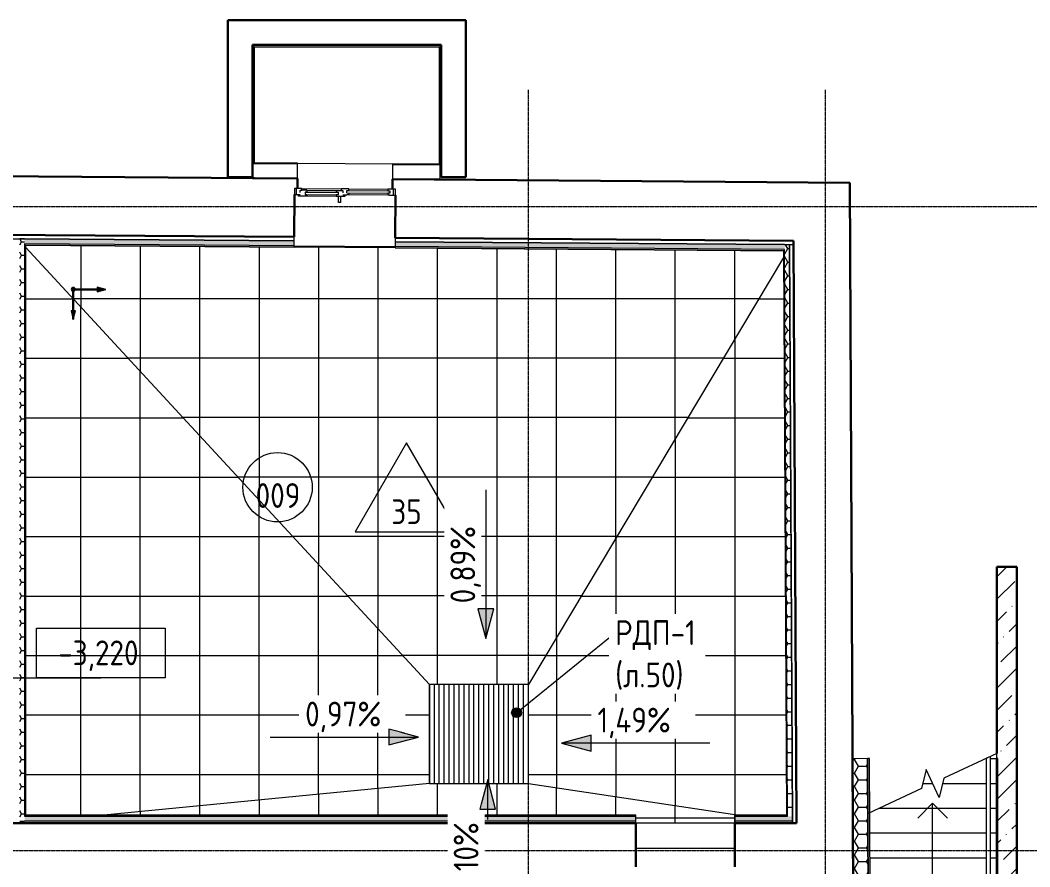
# Model space of a CAD drawing. Header units: millimetres. Extents: x -11773 to 96226, y -4908 to 46494.
# Drawn here: x -5133 to 5063, y 36380 to 44923 of the extents above; entities that cross this region are included whole.
import ezdxf

# ---------------------------------------------------------------- set-up
doc = ezdxf.new("R2010")
doc.units = ezdxf.units.MM
doc.linetypes.add('ADSK_Линия сетки', pattern=[25, 20, -2.5, 0, -2.5])
for name, color, linetype, lineweight in [('_ Окна', 7, 'Continuous', 9), ('Аннотация', 7, 'Continuous', 9), ('Лестницы', 7, 'Continuous', 9), ('Марки', 7, 'Continuous', 20), ('Марки помещений', 7, 'Continuous', 20), ('Ограждение', 7, 'Continuous', 9), ('Окна', 7, 'Continuous', 9), ('Оси', 7, 'Continuous', 9), ('Отметки', 7, 'Continuous', 9), ('Перекрытие', 7, 'Continuous', 18), ('Перекрытие штриховка', 7, 'Continuous', 18), ('Размеры', 7, 'Continuous', 9), ('Стены внутренние', 7, 'Continuous', 18), ('Стены наружные', 7, 'Continuous', 18), ('Стены несущие', 7, 'Continuous', 30), ('Стены отделка', 7, 'Continuous', 30), ('Стены штриховка', 7, 'Continuous', 9), ('Стрелки вверх', 7, 'Continuous', 18), ('Узлы', 7, 'Continuous', 18)]:
    doc.layers.add(name, color=color, linetype=linetype, lineweight=lineweight)
doc.layers.add('Линии', color=7, linetype='Continuous', lineweight=9, true_color=0x00a600)
doc.styles.add('GOST Common_1', font='GOST_Common.ttf', dxfattribs={"width": 0.9, "height": 250})
doc.styles.add('GOST Common_2', font='GOST_Common.ttf', dxfattribs={"width": 0.9, "height": 250})
pattern_1 = [(0, (0, 0), (119.062, 68.741), [79.375, -158.75]), (120, (0, 0), (-119.06295, 68.74108), [79.375, -158.75]), (60, (0, 0), (5e-05, 137.48208), [0, -158.75, 79.375, 0])]

# ---------------------------------------------------------------- blocks, each defined once
blk = doc.blocks.new('окна_rehau_двупольное - 980х1160 _створка и глухое_ ок-31-6126283-План полов подвала')
at = {"layer": '_ Окна', "lineweight": 18}
for p, q in [((-434, 195), (-510, 195)), ((-510, 195), (-510, 135)), ((-510, 135), (-452, 135)), ((-470, 117), (-470, 135)), ((-385, 117), (-470, 117)), ((-452, 153), (-452, 177)), ((-452, 177), (-434, 177)), ((-434, 177), (-434, 195)), ((-385, 177), (-434, 177)), ((-403, 159), (-403, 135)), ((-385, 159), (-403, 159)), ((-403, 135), (-385, 135)), ((-385, 177), (-385, 159)), ((-385, 135), (-385, 117)), ((-87, 177), (-87, 159)), ((-87, 177), (-38, 177)), ((-87, 159), (-69, 159)), ((-87, 135), (-87, 117)), ((-69, 135), (-87, 135)), ((-2, 117), (-87, 117)), ((-69, 159), (-69, 135)), ((38, 195), (-38, 195)), ((-38, 195), (-38, 177)), ((-38, 177), (-20, 177)), ((-20, 177), (-20, 153)), ((-20, 135), (20, 135)), ((-2, 135), (-2, 117)), ((20, 153), (20, 177)), ((20, 177), (38, 177)), ((20, 153), (38, 153)), ((38, 135), (20, 135)), ((38, 177), (38, 195)), ((38, 153), (38, 135)), ((434, 195), (434, 177)), ((510, 195), (434, 195)), ((434, 177), (452, 177)), ((434, 153), (434, 135)), ((452, 153), (434, 153)), ((452, 135), (434, 135)), ((452, 177), (452, 153)), ((452, 135), (510, 135)), ((510, 135), (510, 195))]:
    blk.add_line(p, q, dxfattribs=at)
at = {"layer": '_ Окна'}
for p, q in [((-490, 135), (-490, 195)), ((-403, 159), (-69, 159)), ((-403, 135), (-69, 135)), ((20, 153), (452, 153)), ((38, 177), (434, 177)), ((490, 135), (490, 195))]:
    blk.add_line(p, q, dxfattribs=at)
at = {"layer": 'Окна'}
for p, q in [((-434, 195), (-38, 195)), ((-385, 177), (-87, 177)), ((-87, 117), (-385, 117)), ((-63.5, 57), (-63.5, 117)), ((-43.5, 117), (-43.5, 57)), ((38, 195), (434, 195)), ((434, 135), (38, 135)), ((-43.5, 57), (-63.5, 57))]:
    blk.add_line(p, q, dxfattribs=at)
blk = doc.blocks.new('Тип верхнего поручня - Верхний поручень_Внутренний_-V19-План полов подвала')
at = {"layer": 'Ограждение'}
for p, q in [((4665, 37494), (4625, 37475)), ((4625, 35235), (4625, 37475)), ((4665, 35235), (4665, 37494)), ((4625, 35204), (4625, 35235)), ((4625, 35022), (4625, 35204)), ((4665, 35204), (4665, 35235)), ((4665, 35022), (4665, 35204)), ((4625, 35022), (4665, 35022))]:
    blk.add_line(p, q, dxfattribs=at)
blk = doc.blocks.new('Тип перил - Перила_Внутренний_-V21-План полов подвала')
at = {"layer": 'Ограждение'}
for p, q in [((4665, 37494), (4625, 37475)), ((4625, 35222), (4625, 37475)), ((4665, 35222), (4665, 37494)), ((4625, 35222), (4634, 35222)), ((4655, 35222), (4665, 35222))]:
    blk.add_line(p, q, dxfattribs=at)
blk = doc.blocks.new('ADSK_Марка_Помещение_ОдноЗначение - Номер-159740-План полов подвала')
at = {"layer": 'Марки помещений'}
blk.add_circle((0, 0), 3.5, dxfattribs=at)
blk = doc.blocks.new('ADSK_Марка_ПерекрытиеПол - Экземпляр_Отделка пола-158379-План полов подвала')
at = {"layer": 'Марки', "color": 1, "true_color": 0xff0000}
for p, q in [((0, 9), (-5.2, 0)), ((5.2, 0), (0, 9)), ((-5.2, 0), (5.2, 0))]:
    blk.add_line(p, q, dxfattribs=at)
blk = doc.blocks.new('Высотные отметки - Рамка-12095-План полов подвала')
at = {"layer": 'Аннотация', "lineweight": 20}
for p, q in [((-6.5, 0), (-6.5, 5)), ((-6.5, 5), (6.5, 5)), ((6.5, 5), (6.5, 0)), ((6.5, 0), (-6.5, 0))]:
    blk.add_line(p, q, dxfattribs=at)

msp = doc.modelspace()

# ---------------------------------------------------------------- hatches: boundary and pattern name
at = {"layer": 'Аннотация'}
h = msp.add_hatch(color=256, dxfattribs=at)
edge = h.paths.add_edge_path()
edge.add_arc((-119.511, 37935.051), 50, 0, 360)
at = {"layer": 'Перекрытие штриховка', "lineweight": 9, "true_color": 0x787878}
h = msp.add_hatch(dxfattribs=at)
h.set_pattern_fill('FP_13', color=8, style=0, pattern_type=2)
h.set_pattern_definition([(0, (-2720.27, 33111.9), (0, 600), []), (90, (-2720.27, 33111.9), (-599.972, 4e-14), [])])
h.paths.add_polyline_path([(-5075.788, 36901.95), (-4289.626, 36901.95), (-1000.435, 37219.948), (-1000.435, 38219.948), (-5075.788, 42630.83), (-5075.788, 36923.904)])
h.paths.add_polyline_path([(-5077.788, 36899.95), (-5075.788, 36901.95), (-5077.788, 36901.95)])
h = msp.add_hatch(dxfattribs=at)
h.set_pattern_fill('FP_12', color=8, style=0, pattern_type=2)
h.set_pattern_definition([(0, (-2717.8, 33115.94), (0, 599.976), []), (90, (-2717.8, 33115.94), (-600, 4e-14), [])])
h.paths.add_polyline_path([(2575.515, 42596.694), (2577.454, 42598.679), (2575.505, 42598.679)])
h.paths.add_polyline_path([(-1000.435, 38219.948), (-0.435, 38219.948), (2575.86, 42528.777), (2575.515, 42596.694), (2575.454, 42596.695), (-5075.788, 42654.077), (-5075.788, 42630.83), (-1054.192, 38278.132)])
h.paths.add_polyline_path([(-5075.788, 42654.077), (-5075.788, 42656.077), (-5077.773, 42656.077)])
h = msp.add_hatch(dxfattribs=at)
h.set_pattern_fill('FP_10', color=8, style=0, pattern_type=2)
h.set_pattern_definition([(0, (-2713.6, 33111.9), (0, 600), []), (90, (-2713.6, 33111.9), (-599.933, 4e-14), [])])
h.paths.add_polyline_path([(2604.461, 36901.95), (2575.515, 42528.2), (-0.435, 38219.948), (-0.435, 37219.948), (2128.124, 36901.95), (2587.454, 36901.95)])
h.paths.add_polyline_path([(2606.471, 36899.95), (2606.461, 36901.95), (2604.461, 36901.95), (2606.461, 36899.96)])
h = msp.add_hatch(dxfattribs=at)
h.set_pattern_fill('FP_11', color=8, style=0, pattern_type=2)
h.set_pattern_definition([(0, (-2717.8, 33290.34), (0, 597.02), []), (90, (-2717.8, 33290.34), (-600, 4e-14), [])])
h.paths.add_polyline_path([(1084, 36819.95), (2085, 36819.95), (2085, 36901.95), (2128.124, 36901.95), (-0.435, 37219.948), (-1000.435, 37219.948), (-4289.626, 36901.95), (1084, 36901.95), (1084, 36839.95)])
at = {"layer": 'Стены внутренние', "lineweight": 9}
h = msp.add_hatch(dxfattribs=at)
h.set_pattern_fill('FP_52', color=256, style=0, pattern_type=2)
h.set_pattern_definition(pattern_1)
h.paths.add_polyline_path([(-5137.788, 36839.95), (-5087.788, 36839.95), (-5087.975, 42716.169), (-5137.788, 42716.544), (-5137.788, 36840.112)])
h = msp.add_hatch(dxfattribs=at)
h.set_pattern_fill('FP_52', color=256, style=0, pattern_type=2)
h.set_pattern_definition(pattern_1)
h.paths.add_polyline_path([(2587.454, 42608.605), (2587.013, 42658.608), (-1347.098, 42688.113), (-1346.798, 42638.111), (2587.2, 42608.607)])
h.paths.add_polyline_path([(-2367.444, 42645.766), (-2368.069, 42695.772), (-5087.788, 42716.169), (-5087.788, 42666.168), (-3154.073, 42651.665)])
h = msp.add_hatch(dxfattribs=at)
h.set_pattern_fill('FP_52', color=256, style=0, pattern_type=2)
h.set_pattern_definition(pattern_1)
h.paths.add_polyline_path([(2666.522, 36889.95), (2637.015, 42658.233), (2587.204, 42657.932), (2616.522, 36889.95)])
h = msp.add_hatch(dxfattribs=at)
h.set_pattern_fill('FP_54', color=256, style=0, pattern_type=2)
h.set_pattern_definition([(45, (0, 0), (84.18955, 308.69595), [396.875, -79.375, 3.353, -76.022])])
h.paths.add_polyline_path([(4931.542, 33621.573), (4931.542, 39406.573), (4731.542, 39406.573), (4731.542, 33621.573)])
h = msp.add_hatch(dxfattribs=at)
h.set_pattern_fill('FP_52', color=256, style=0, pattern_type=2)
h.set_pattern_definition(pattern_1)
h.paths.add_polyline_path([(2666.522, 36839.95), (2666.776, 36839.951), (2666.522, 36889.95), (2084, 36889.95), (2085, 36839.95), (2637.203, 36839.95)])
h.paths.add_polyline_path([(-4991.469, 36839.95), (1084, 36839.95), (1084, 36889.95), (-5087.788, 36889.95), (-5087.788, 36839.95)])
at = {"layer": 'Стены наружные', "true_color": 0x6b6b6b}
h = msp.add_hatch(color=251, dxfattribs=at)
h.paths.add_polyline_path([(-891.084, 43464.693), (-892.208, 43469.702), (-1371.21, 43473.291), (-1371.21, 43468.292), (-892.208, 43464.702)])
h.paths.add_polyline_path([(-2332.221, 43475.493), (-2332.346, 43480.494), (-2766.535, 43483.528), (-2766.535, 43478.898), (-2766.535, 43478.748), (-2332.346, 43475.495)])
at = {"layer": 'Стены наружные', "lineweight": 9}
h = msp.add_hatch(dxfattribs=at)
h.set_pattern_fill('FP_52', color=256, style=0, pattern_type=2)
h.set_pattern_definition(pattern_1)
h.paths.add_polyline_path([(3359.266, 33821.573), (3442.128, 33821.573), (3441.171, 34009.823), (3291.175, 34008.704), (3292.126, 33821.573), (3294.741, 33821.573)])
h.paths.add_polyline_path([(3286.09, 35009.047), (3436.088, 35009.81), (3423.575, 37471.533), (3273.577, 37470.77), (3285.804, 35065.344)])
at = {"layer": 'Стены наружные', "true_color": 0x6b6b6b}
h = msp.add_hatch(color=251, dxfattribs=at)
h.paths.add_polyline_path([(3449.501, 33831.573), (3462.077, 33831.573), (3461.171, 34009.924), (3441.171, 34009.823), (3442.128, 33831.573)])
h.paths.add_polyline_path([(3436.088, 35009.81), (3456.088, 35009.911), (3443.575, 37471.599), (3423.579, 37470.77), (3435.806, 35065.344)])
at = {"layer": 'Узлы', "true_color": 0xff0000}
for points in [[(-4597.088, 42186.877), (-4591.911, 42187.558), (-4587.088, 42189.556), (-4582.946, 42192.734), (-4579.767, 42196.877), (-4577.769, 42201.7), (-4577.088, 42206.877), (-4577.769, 42212.053), (-4579.767, 42216.877), (-4582.946, 42221.019), (-4587.088, 42224.197), (-4591.911, 42226.195), (-4597.088, 42226.877), (-4602.264, 42226.195), (-4607.088, 42224.197), (-4611.23, 42221.019), (-4614.408, 42216.877), (-4616.406, 42212.053), (-4617.088, 42206.877), (-4616.406, 42201.7), (-4614.408, 42196.877), (-4611.23, 42192.734), (-4607.088, 42189.556), (-4602.264, 42187.558)], [(-4355.043, 42183.654), (-4266.873, 42205.637), (-4355.043, 42229.262), (-4355.043, 42186.877)], [(-4597.088, 41904.055), (-4573.463, 41992.225), (-4619.071, 41992.225), (-4607.088, 41944.163)]]:
    msp.add_hatch(color=1, dxfattribs=at).paths.add_polyline_path(points)
at = {"layer": 'Узлы', "lineweight": 9}
h = msp.add_hatch(dxfattribs=at)
h.set_pattern_fill('FP_58', color=256, style=0, pattern_type=2)
h.set_pattern_definition([(90, (0, 0), (-50, 3e-15), [])])
h.paths.add_polyline_path([(50454.763, 11745.004), (50454.763, 12745.004), (49454.763, 12745.004), (49454.763, 11745.004)])
h.paths.add_polyline_path([(49816.292, 25105.395), (49816.292, 25905.395), (49016.292, 25905.395), (49016.292, 25105.395), (49342.942, 25105.395)])
h.paths.add_polyline_path([(50072.277, 35035.377), (51072.277, 35035.377), (51072.277, 36035.377), (50072.277, 36035.377), (50072.277, 35065.344)])
h.paths.add_polyline_path([(-798.616, 37219.948), (-0.435, 37219.948), (-0.435, 38219.948), (-1000.435, 38219.948), (-1000.435, 37219.948)])
h.paths.add_polyline_path([(47243.062, 40544.996), (47649.57, 40544.996), (47649.57, 41544.996), (46649.57, 41544.996), (46649.57, 40544.996)])

# ---------------------------------------------------------------- linework, layer by layer
at = {"layer": 'Аннотация'}
msp.add_circle((-119.511, 37935.051), 50, dxfattribs=at)
at = {"layer": 'Лестницы'}
for p, q in [((4731.542, 37524.673), (4194.831, 37274.4)), ((4731.542, 37471.573), (4731.542, 37524.673)), ((4617.669, 37471.573), (4625.258, 37471.573)), ((4617.669, 37471.573), (4625.258, 37471.573)), ((4665.258, 37471.573), (4731.542, 37471.573)), ((4665.258, 37471.573), (4731.542, 37471.573)), ((4015.508, 37363.184), (3968.254, 37168.746)), ((4147.577, 37079.963), (4015.508, 37363.184)), ((3981.093, 37221.573), (4081.542, 37221.573)), ((3981.093, 37221.573), (4081.542, 37221.573)), ((4194.831, 37274.4), (4147.577, 37079.963)), ((4181.992, 37221.573), (4625.258, 37221.573)), ((4181.992, 37221.573), (4625.258, 37221.573)), ((4665.258, 37221.573), (4731.542, 37221.573)), ((4665.258, 37221.573), (4731.542, 37221.573)), ((3968.254, 37168.746), (3431.542, 36918.473)), ((3545.416, 36971.573), (4625.258, 36971.573)), ((3545.416, 36971.573), (4625.258, 36971.573)), ((4665.258, 36971.573), (4731.542, 36971.573)), ((4665.258, 36971.573), (4731.542, 36971.573)), ((3447.388, 36721.573), (4625.258, 36721.573)), ((3447.388, 36721.573), (4625.258, 36721.573)), ((4665.258, 36721.573), (4731.542, 36721.573)), ((4665.258, 36721.573), (4731.542, 36721.573)), ((3448.658, 36471.573), (4625.258, 36471.573)), ((3448.658, 36471.573), (4625.258, 36471.573)), ((4665.258, 36471.573), (4731.542, 36471.573)), ((4665.258, 36471.573), (4731.542, 36471.573))]:
    msp.add_line(p, q, dxfattribs=at)
at = {"layer": 'Линии', "color": 1, "lineweight": 18, "true_color": 0xff0000}
for p, q in [((-4355.043, 42229.262), (-4355.043, 42183.654)), ((-4266.873, 42205.637), (-4355.043, 42229.262)), ((-4355.043, 42183.654), (-4266.873, 42205.637)), ((-4573.463, 41992.225), (-4619.071, 41992.225)), ((-4619.071, 41992.225), (-4597.088, 41904.055)), ((-4597.088, 41904.055), (-4573.463, 41992.225))]:
    msp.add_line(p, q, dxfattribs=at)
at = {"layer": 'Линии', "color": 1, "lineweight": 30, "true_color": 0xff0000}
for q in [(-4597.088, 41906.877), (-4297.088, 42206.877)]:
    msp.add_line((-4597.088, 42206.877), q, dxfattribs=at)
at = {"layer": 'Линии', "color": 7}
for p, q in [((-0.435, 38219.948), (-1000.435, 38219.948)), ((-1000.435, 38219.948), (-1000.435, 37219.948)), ((-0.435, 37219.948), (-0.435, 38219.948)), ((-1000.435, 37219.948), (-0.435, 37219.948))]:
    msp.add_line(p, q, dxfattribs=at)
at = {"layer": 'Линии', "color": 1, "lineweight": 18, "true_color": 0xff0000}
for start, end in [(0, 180), (180, 0)]:
    msp.add_arc((-4597.088, 42206.877), 20, start, end, dxfattribs=at)
at = {"layer": 'Оси', "linetype": 'ADSK_Линия сетки'}
for p, q in [((-0.435, 4292.971), (-0.435, 44222.998)), ((2999.565, 4292.971), (2999.565, 44222.998)), ((-10973.221, 43045), (56115, 43045)), ((-10973.221, 36545), (56115, 36545))]:
    msp.add_line(p, q, dxfattribs=at)
at = {"layer": 'Отметки', "lineweight": 20}
msp.add_line((-5844.999, 38287.388), (-4319.467, 38287.388), dxfattribs=at)
at = {"layer": 'Перекрытие'}
for p, q in [((-5075.796, 42630.839), (-1000.435, 38219.948)), ((2575.884, 42528.817), (-0.435, 38219.948)), ((-1000.435, 37219.948), (-4289.626, 36901.95)), ((-0.435, 37219.948), (2128.124, 36901.95)), ((2084, 36819.95), (1084, 36819.95)), ((2085, 36564.95), (1084, 36564.95))]:
    msp.add_line(p, q, dxfattribs=at)
at = {"layer": 'Стены наружные'}
for p, q in [((-2331.221, 43475.486), (-2331.183, 43480.485)), ((-2331.183, 43480.485), (-1371.21, 43473.291)), ((-1347.563, 42626.116), (-2367.534, 42633.766)), ((-2367.444, 42645.766), (-1347.473, 42638.116))]:
    msp.add_line(p, q, dxfattribs=at)
at = {"layer": 'Стены несущие'}
for p, q in [((-3036.535, 44923.473), (-3036.535, 43338.473)), ((-632.025, 44923.473), (-3036.535, 44923.473)), ((-632.025, 43338.473), (-632.025, 44923.473)), ((-2786.535, 44673.473), (-882.025, 44673.473)), ((-2786.535, 44673.473), (-2786.535, 43338.473)), ((-882.025, 44673.473), (-882.025, 43338.473)), ((-2332.345, 43325.52), (-6927.788, 43359.985)), ((-3036.535, 43338.473), (-2786.535, 43338.473)), ((-882.025, 43338.473), (-632.025, 43338.473)), ((-2786.535, 43328.894), (-2333.346, 43325.497)), ((-2333.095, 43225.523), (-2332.345, 43325.52)), ((-1372.372, 43318.32), (-1373.122, 43218.323)), ((-1372.373, 43318.296), (-892.208, 43314.697)), ((3244.031, 43283.698), (-1372.372, 43318.32)), ((3286.09, 35009.047), (3244.031, 43283.698)), ((-2366.769, 42735.762), (-2363.544, 43165.75)), ((-2363.095, 43225.748), (-2364.094, 43225.755)), ((-1343.573, 43158.1), (-1346.798, 42728.112)), ((-6417.788, 42766.143), (-2366.769, 42735.762)), ((-1346.798, 42728.112), (-1346.798, 42728.112)), ((-1346.798, 42728.112), (2677.001, 42697.934)), ((2677.001, 42697.934), (2706.878, 36819.95)), ((4931.542, 39406.573), (4731.542, 39406.573)), ((4731.542, 39406.573), (4731.542, 37524.673)), ((4931.542, 33621.573), (4931.542, 39406.573)), ((3273.577, 37470.77), (3286.09, 35009.047)), ((4731.542, 37471.573), (4731.542, 33831.573)), ((1084, 36819.95), (-5377.788, 36819.95)), ((1084, 36379.95), (1084, 36819.95)), ((2706.878, 36819.95), (2084, 36819.95)), ((2084, 36819.95), (2084, 36379.95))]:
    msp.add_line(p, q, dxfattribs=at)
at = {"layer": 'Стены отделка', "lineweight": 9}
for p, q in [((-2776.271, 44673.473), (-2776.271, 44653.473)), ((-902.025, 44663.473), (-902.025, 44673.473)), ((-882.025, 44663.473), (-902.025, 44663.473)), ((-2776.271, 44653.473), (-2786.535, 44653.473)), ((-2766.535, 43478.898), (-2766.535, 44653.473)), ((-2766.535, 44653.473), (-902.025, 44653.473)), ((-902.025, 44653.473), (-902.025, 43484.776)), ((-2331.183, 43480.485), (-2786.535, 43483.898)), ((-2786.535, 43478.898), (-2766.535, 43478.898)), ((-2332.346, 43325.49), (-2331.221, 43475.486)), ((-2331.221, 43475.486), (-2332.221, 43475.493)), ((-2332.221, 43475.493), (-2331.221, 43475.486)), ((-2331.221, 43475.486), (-2331.183, 43480.485)), ((-1371.248, 43468.292), (-1372.373, 43318.296)), ((-1371.21, 43473.291), (-1371.248, 43468.292)), ((-891.046, 43469.693), (-1371.21, 43473.291)), ((-902.025, 43484.776), (-882.025, 43484.626)), ((-892.208, 43314.697), (-891.046, 43469.693)), ((-2786.535, 43338.473), (-2786.535, 43328.894)), ((-2333.346, 43325.497), (-2332.346, 43325.49)), ((-2367.069, 42695.763), (-2366.769, 42735.762)), ((-1346.798, 42728.112), (-1347.098, 42688.113)), ((-5257.788, 42717.443), (-5087.788, 42716.168)), ((-5087.788, 42716.169), (-5137.788, 42716.544)), ((-5087.788, 42666.168), (-5087.788, 36889.95)), ((-2367.444, 42645.766), (-5087.788, 42666.168)), ((-5075.788, 36901.95), (-5075.788, 42654.077)), ((-5075.788, 42654.077), (-2367.534, 42633.766)), ((-2367.069, 42695.764), (-2368.069, 42695.772)), ((-2368.069, 42695.77), (-2367.069, 42695.763)), ((-2367.534, 42633.766), (-2367.069, 42695.764)), ((-1347.098, 42688.115), (-1347.563, 42626.116)), ((-1347.563, 42626.116), (2575.515, 42596.694)), ((2587.454, 42608.605), (-1347.473, 42638.116)), ((2637.203, 42658.233), (2587.2, 42658.608)), ((2587.2, 42658.607), (2677.204, 42657.932)), ((2677.203, 42658.267), (2637.203, 42658.064)), ((2666.777, 36839.95), (2637.203, 42658.233)), ((2637.203, 42658.064), (2666.878, 36819.908)), ((2706.877, 36820.111), (2677.203, 42658.267)), ((2575.515, 42596.694), (2604.461, 36901.95)), ((2616.522, 36889.95), (2587.454, 42608.605)), ((3423.575, 37471.533), (3273.577, 37470.77)), ((3436.088, 35009.81), (3423.575, 37471.533)), ((3443.575, 37471.599), (3423.576, 37471.497)), ((3423.576, 37471.497), (3436.088, 35009.81)), ((3456.088, 35009.911), (3443.575, 37471.599)), ((4741.542, 37471.573), (4731.542, 37471.573)), ((4741.542, 33821.573), (4741.542, 37471.573)), ((-5137.788, 36839.95), (-5087.788, 36839.95)), ((-5087.788, 36889.95), (1084, 36889.95)), ((1084, 36901.95), (-5075.788, 36901.95)), ((1084, 36819.95), (1084, 36901.95)), ((2604.461, 36901.95), (2084, 36901.95)), ((2084, 36901.95), (2084, 36819.95)), ((2084, 36889.95), (2616.522, 36889.95)), ((2084, 36839.95), (2085, 36839.95)), ((2666.878, 36819.95), (2666.878, 36839.95)), ((2666.878, 36819.908), (2706.877, 36820.111))]:
    msp.add_line(p, q, dxfattribs=at)
at = {"layer": 'Стены штриховка'}
for p, q in [((-2332.221, 43475.493), (-2786.535, 43478.898)), ((-2786.535, 43478.898), (-2332.221, 43475.493)), ((-891.084, 43464.693), (-1371.248, 43468.292)), ((-1371.248, 43468.292), (-891.084, 43464.693)), ((-2368.069, 42695.772), (-5087.788, 42716.169)), ((-5087.788, 42716.168), (-2368.069, 42695.77)), ((-5077.788, 36899.95), (-5077.788, 42656.092)), ((-5077.788, 42656.092), (-2367.519, 42635.766)), ((-1347.548, 42628.116), (2577.505, 42598.679)), ((2587.2, 42658.608), (-1347.098, 42688.115)), ((-1347.098, 42688.113), (2587.2, 42658.607)), ((2577.505, 42598.679), (2606.471, 36899.95)), ((1084, 36839.95), (-5087.788, 36839.95)), ((1084, 36899.95), (-5077.788, 36899.95)), ((2606.471, 36899.95), (2084, 36899.95)), ((2666.878, 36839.95), (2085, 36839.95))]:
    msp.add_line(p, q, dxfattribs=at)
at = {"layer": 'Стрелки вверх'}
for p, q in [((4081.542, 37021.573), (3931.542, 36871.573)), ((4081.542, 36971.573), (4081.542, 37021.573)), ((4081.542, 37021.573), (4231.542, 36871.573)), ((4081.542, 36721.573), (4081.542, 36971.573)), ((4081.542, 36471.573), (4081.542, 36721.573)), ((4081.542, 36221.573), (4081.542, 36471.573))]:
    msp.add_line(p, q, dxfattribs=at)

# ---------------------------------------------------------------- block references
at = {"layer": 'Марки', "color": 1, "true_color": 0xff0000, "xscale": 99.99999999999993, "yscale": 99.99999999999993, "zscale": 99.99999999999993}
msp.add_blockref('ADSK_Марка_ПерекрытиеПол - Экземпляр_Отделка пола-158379-План полов подвала', (-1230.393, 39758.942), dxfattribs=at)
at = {"layer": 'Марки помещений', "xscale": 99.99999999999993, "yscale": 99.99999999999993, "zscale": 99.99999999999993}
msp.add_blockref('ADSK_Марка_Помещение_ОдноЗначение - Номер-159740-План полов подвала', (-2533.973, 40210.344), dxfattribs=at)
at = {"layer": 'Ограждение'}
for name in ['Тип верхнего поручня - Верхний поручень_Внутренний_-V19-План полов подвала', 'Тип перил - Перила_Внутренний_-V21-План полов подвала']:
    msp.add_blockref(name, (0, 0), dxfattribs=at)
at = {"layer": 'Окна', "rotation": 359.5703015834931}
msp.add_blockref('окна_rehau_двупольное - 980х1160 _створка и глухое_ ок-31-6126283-План полов подвала', (-1854.571, 43026.929), dxfattribs=at)
at = {"layer": 'Отметки', "lineweight": 20, "xscale": 99.99999999999993, "yscale": 99.99999999999993, "zscale": 99.99999999999993}
msp.add_blockref('Высотные отметки - Рамка-12095-План полов подвала', (-4319.467, 38287.388), dxfattribs=at)

# ---------------------------------------------------------------- texts
at = {"layer": 'Марки', "color": 1, "lineweight": 9, "true_color": 0xff0000, "insert": (-1231.425, 39963.368), "char_height": 250, "width": 327.6, "attachment_point": 5, "line_spacing_factor": 1.022766, "style": 'GOST Common_2'}
msp.add_mtext('\\pxqc,t1.44,2.88,4.32,5.76,7.2,8.64,10.08,11.52,12.96,14.4,15.84,17.28,18.72,20.16,21.6,23.04,24.48,25.92,27.36,28.8,30.24,31.68,33.12,34.56,36,37.44,38.88,40.32,41.76,43.2,44.64,46.08;{35}', dxfattribs=at)
at = {"layer": 'Марки помещений', "lineweight": 9, "insert": (-2529.03, 40126.762), "char_height": 250, "width": 488.7, "attachment_point": 5, "line_spacing_factor": 1.022766, "style": 'GOST Common_2'}
msp.add_mtext('\\pxqc,t1.8,3.6,5.4,7.2,9,10.8,12.6,14.4,16.2,18,19.8,21.6,23.4,25.2,27,28.8,30.6,32.4,34.2,36,37.8,39.6,41.4,43.2,45,46.8,48.6,50.4,52.2,54,55.8,57.6;{009}', dxfattribs=at)
at = {"layer": 'Отметки', "lineweight": 20, "insert": (-4748.143, 38664.095), "char_height": 250, "width": 1028.82257, "attachment_point": 1, "line_spacing_factor": 1.022761, "style": 'GOST Common_1'}
msp.add_mtext('-3,220', dxfattribs=at)

# ---------------------------------------------------------------- next in the draw order: texts
at = {"layer": 'Размеры', "lineweight": 20, "char_height": 250, "attachment_point": 1, "rotation": 90, "line_spacing_factor": 1.022761, "style": 'GOST Common_1', "bg_fill": 3, "box_fill_scale": 1.25, "bg_fill_color": 256, "bg_fill_true_color": 13158600, "bg_fill_transparency": 0}
for s, insert, width in [('0,89%', (-787.515, 39038.431), 950.37862), ('10%', (-754.426, 36334.83), 618.50037)]:
    msp.add_mtext(s, dxfattribs=dict(at, insert=insert, width=width))
at = {"layer": 'Размеры', "lineweight": 20, "char_height": 250, "attachment_point": 1, "line_spacing_factor": 1.022761, "style": 'GOST Common_1', "bg_fill": 3, "box_fill_scale": 1.25, "bg_fill_color": 256, "bg_fill_true_color": 13158600, "bg_fill_transparency": 0}
for s, insert, width in [('0,97%', (-2255.261, 38046.241), 950.37862), ('1,49%', (696.912, 37985.39), 926.24202)]:
    msp.add_mtext(s, dxfattribs=dict(at, insert=insert, width=width))

# ---------------------------------------------------------------- next in the draw order: hatches: boundary and pattern name
at = {"layer": 'Размеры'}
for points in [[(-430.808, 38684.422), (-350.423, 38984.422), (-511.192, 38984.422)], [(-1109.27, 37689.534), (-1409.27, 37769.919), (-1409.27, 37609.15)], [(332.846, 37628.683), (632.846, 37548.299), (632.846, 37709.068)], [(-411.641, 37261.404), (-492.025, 36961.404), (-331.256, 36961.404)]]:
    msp.add_hatch(color=256, dxfattribs=at).paths.add_polyline_path(points)

# ---------------------------------------------------------------- next in the draw order: linework, layer by layer
at = {"layer": 'Аннотация'}
msp.add_line((-119.511, 37935.051), (875.737, 38742.218), dxfattribs=at)
at = {"layer": 'Размеры', "lineweight": 20}
for p, q in [((-430.808, 40184.422), (-430.808, 38684.422)), ((-2609.27, 37689.534), (-1109.27, 37689.534)), ((1832.846, 37628.683), (332.846, 37628.683)), ((-411.641, 36856.228), (-411.641, 37261.404))]:
    msp.add_line(p, q, dxfattribs=at)
at = {"layer": 'Размеры'}
for p, q in [((-350.423, 38984.422), (-511.192, 38984.422)), ((-511.192, 38984.422), (-430.808, 38684.422)), ((-430.808, 38684.422), (-350.423, 38984.422)), ((-1109.27, 37689.534), (-1409.27, 37769.919)), ((-1409.27, 37769.919), (-1409.27, 37609.15)), ((-1409.27, 37609.15), (-1109.27, 37689.534)), ((632.846, 37709.068), (332.846, 37628.683)), ((332.846, 37628.683), (632.846, 37548.299)), ((632.846, 37548.299), (632.846, 37709.068)), ((-411.641, 37261.404), (-492.025, 36961.404)), ((-331.256, 36961.404), (-411.641, 37261.404)), ((-492.025, 36961.404), (-331.256, 36961.404))]:
    msp.add_line(p, q, dxfattribs=at)

# ---------------------------------------------------------------- next in the draw order: texts
at = {"layer": 'Аннотация', "insert": (875.737, 38867.412), "char_height": 250, "width": 848.097, "attachment_point": 1, "line_spacing_factor": 1.022766, "style": 'GOST Common_2', "bg_fill": 3, "box_fill_scale": 1.25, "bg_fill_color": 256, "bg_fill_true_color": 13158600, "bg_fill_transparency": 0}
msp.add_mtext('\\pxt1.8,3.6,5.4,7.2,9,10.8,12.6,14.4,16.2,18,19.8,21.6,23.4,25.2,27,28.8,30.6,32.4,34.2,36,37.8,39.6,41.4,43.2,45,46.8,48.6,50.4,52.2,54,55.8,57.6;{РДП-1^J(л.50)}', dxfattribs=at)

doc.saveas('drawing.dxf')
